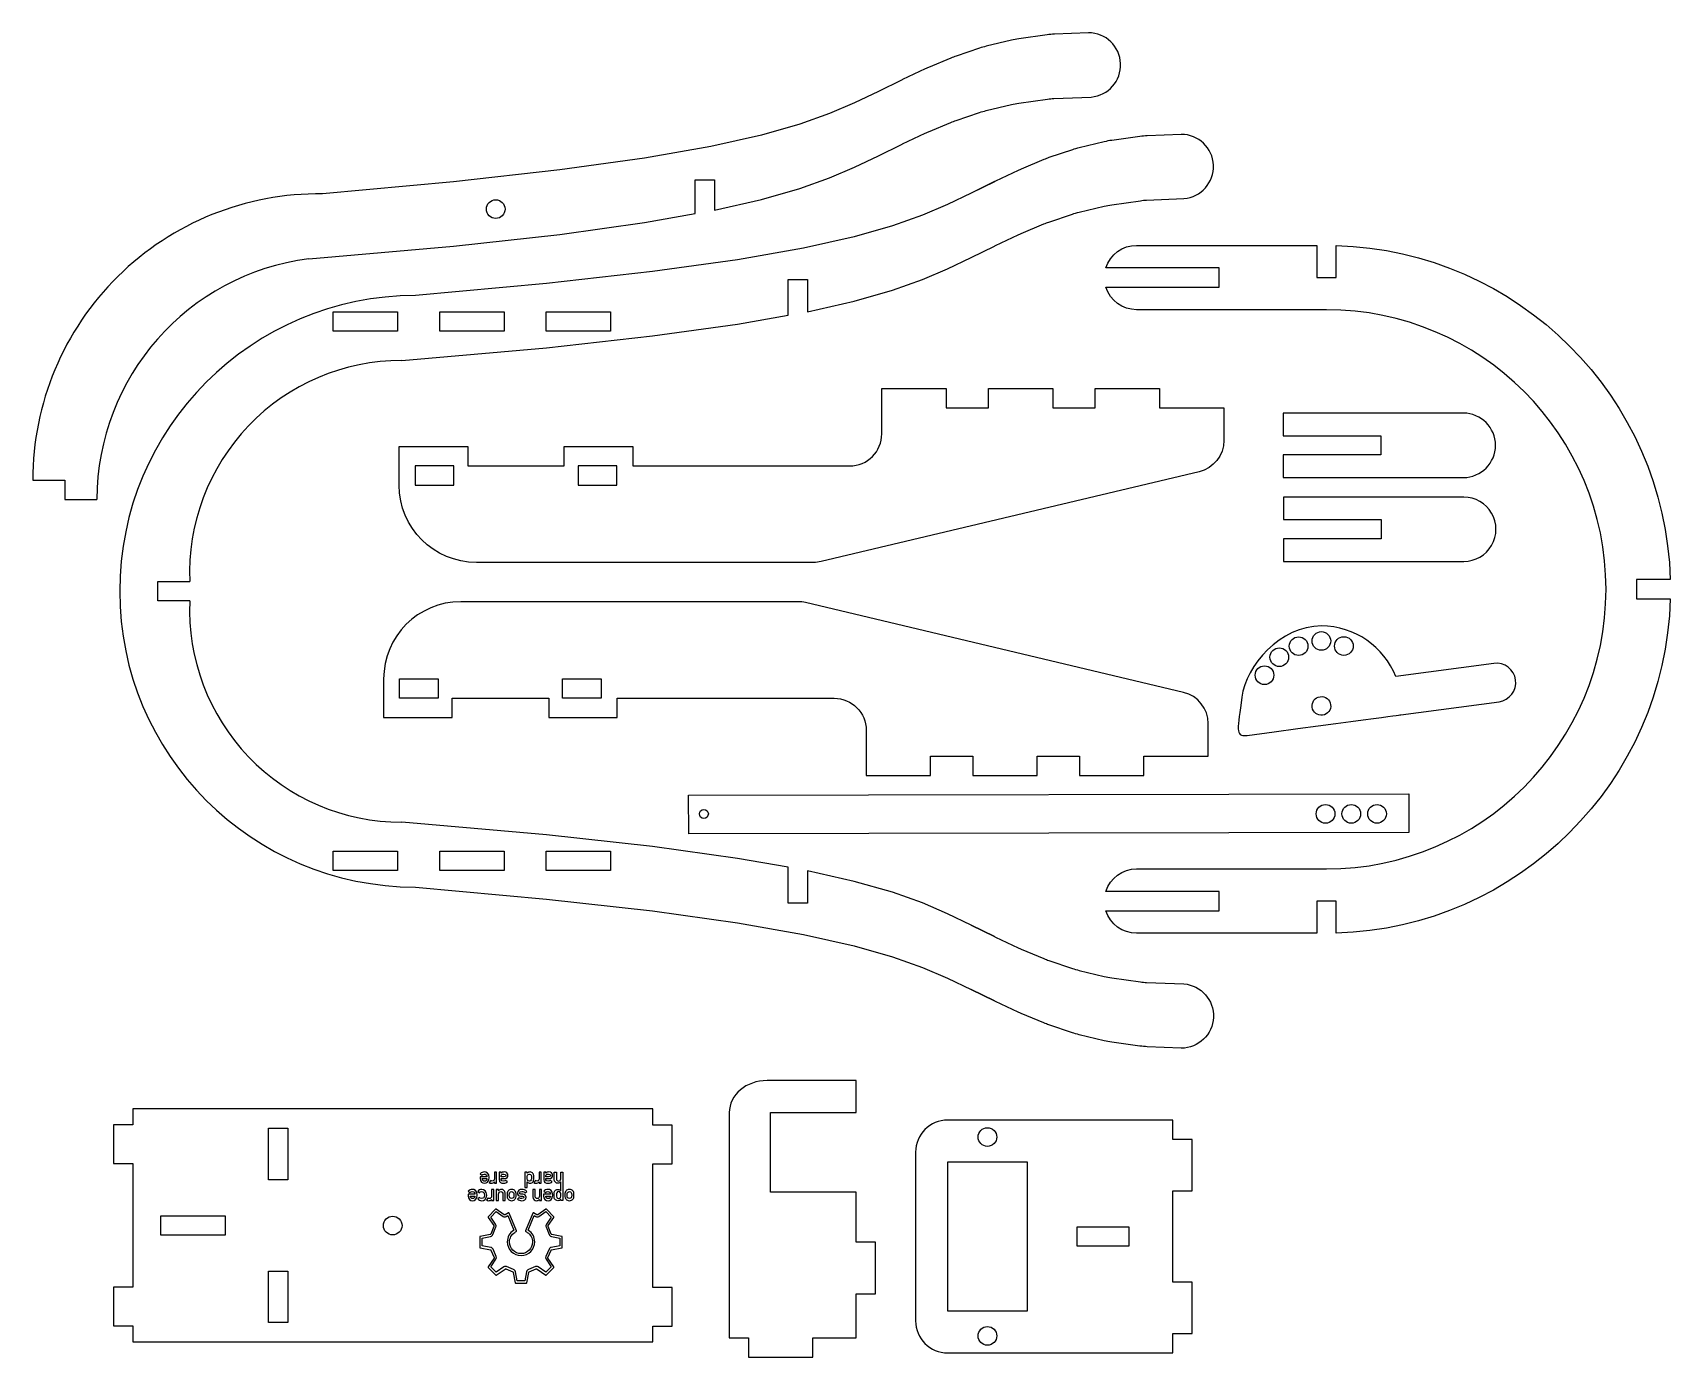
# Model space of a CAD drawing. Extents: x 7 to 262, y 36 to 242.
import ezdxf

# ---------------------------------------------------------------- set-up
doc = ezdxf.new("R2010")
doc.units = 0
doc.layers.add('Layer_1', color=7, linetype='CONTINUOUS')

msp = doc.modelspace()

# ---------------------------------------------------------------- linework, layer by layer
at = {"layer": 'Layer_1', "color": 7}
for points in [[(159.414695, 241.069279), (155.488727, 240.12679)], [(150.013464, 238.296813), (146.511727, 236.82812)], [(142.340609, 234.866379), (138.737642, 233.09439)], [(146.020796, 236.609158), (142.50429, 234.945345)], [(138.737642, 233.09439), (135.049822, 231.338358)], [(165.980028, 231.993701), (171.790888, 232.231922)], [(131.149567, 229.660406), (126.530337, 228.001922)], [(135.049822, 231.338358), (131.149567, 229.660406)], [(150.815401, 228.599951), (154.450553, 229.827538)], [(155.488727, 230.12679), (159.414695, 231.069279)], [(126.530337, 228.001922), (120.564969, 226.298313)], [(142.50429, 224.945345), (146.020796, 226.609158)], [(112.687207, 224.53737), (102.399457, 222.732884)], [(120.564969, 226.298313), (112.687207, 224.53737)], [(138.737642, 223.094391), (142.340609, 224.866379)], [(168.875505, 224.042976), (165.240353, 222.815388)], [(179.368327, 226.110308), (174.989875, 225.502133)], [(185.798464, 226.438645), (180.509134, 226.213573)], [(102.399457, 222.732884), (89.235935, 220.900646)], [(135.049822, 221.338359), (138.737642, 223.094391)], [(164.438416, 222.512251), (160.936679, 221.043561)], [(72.738293, 219.0518), (52.368681, 217.18604)], [(89.235935, 220.900646), (72.738293, 219.0518)], [(110.280814, 219.379722), (113.280814, 219.379722)], [(110.280814, 214.115285), (110.280814, 219.379722)], [(113.280814, 219.379722), (113.280814, 214.670063)], [(126.530337, 218.001922), (131.149567, 219.660406)], [(131.149567, 219.660406), (135.049822, 221.338359)], [(156.77915, 219.088503), (153.162594, 217.309831)], [(156.765561, 219.08182), (153.162594, 217.309831)], [(160.445748, 220.824599), (156.929242, 219.160786)], [(113.280814, 214.670063), (120.564969, 216.298313)], [(120.564969, 216.298313), (126.530337, 218.001922)], [(153.162594, 217.309831), (149.474774, 215.553799)], [(80.726988, 214.823746), (80.726988, 214.823746)], [(102.399457, 212.732884), (110.280814, 214.115285)], [(145.574519, 213.875847), (140.955289, 212.217363)], [(149.474774, 215.553799), (145.574519, 213.875847)], [(165.240353, 212.815389), (168.875505, 214.042976)], [(169.91368, 214.342228), (173.839648, 215.28472)], [(174.989875, 215.502133), (179.463021, 216.123462)], [(89.235935, 210.900646), (102.399457, 212.732884)], [(140.955289, 212.217363), (134.989921, 210.513754)], [(160.936679, 211.043561), (164.438416, 212.512251)], [(50.243119, 207.099336), (72.738293, 209.051797)], [(72.738293, 209.051797), (89.235935, 210.900646)], [(127.112159, 208.752811), (116.824409, 206.948322)], [(134.989921, 210.513754), (127.112159, 208.752811)], [(153.162594, 207.309831), (156.77915, 209.088503)], [(153.162594, 207.309831), (156.765561, 209.081817)], [(178.859538, 209.191647), (206.859567, 209.191647), (206.859567, 204.191643), (209.859589, 204.191643), (209.859589, 209.17059)], [(116.824409, 206.948322), (103.660887, 205.116087)], [(149.474774, 205.5538), (153.162594, 207.309831)], [(103.660887, 205.116087), (87.163245, 203.267238)], [(124.705766, 203.885502), (127.705766, 203.885502)], [(124.705766, 198.330725), (124.705766, 203.885502)], [(127.705766, 203.885502), (127.705766, 198.885501)], [(140.955289, 202.217363), (145.574519, 203.875847)], [(145.574519, 203.875847), (149.474774, 205.5538)], [(191.680838, 205.691645), (174.089842, 205.691645)], [(174.089842, 202.691643), (191.680838, 202.691643), (191.680838, 205.691645), (191.680838, 205.691645)], [(87.163245, 203.267238), (66.793634, 201.401478)], [(134.989921, 200.513754), (140.955289, 202.217363)], [(53.997207, 198.849278), (63.997206, 198.849278)], [(53.997207, 195.849278), (53.997207, 198.849278)], [(63.997206, 198.849278), (63.997206, 195.849278)], [(70.566922, 198.849278), (80.566922, 198.849278)], [(70.566922, 195.849278), (70.566922, 198.849278)], [(80.566922, 198.849278), (80.566922, 195.849278)], [(87.13664, 198.849278), (97.13664, 198.849278)], [(87.13664, 195.849278), (87.13664, 198.849278)], [(97.13664, 198.849278), (97.13664, 195.849278)], [(127.705766, 198.885501), (134.989921, 200.513754)], [(103.660887, 195.116087), (116.824409, 196.948322)], [(116.824409, 196.948322), (124.705766, 198.330725)], [(63.997206, 195.849278), (53.997207, 195.849278)], [(80.566922, 195.849278), (70.566922, 195.849278)], [(97.13664, 195.849278), (87.13664, 195.849278)], [(87.163245, 193.267238), (103.660887, 195.116087)], [(64.668071, 191.314774), (87.163245, 193.267238)], [(139.270326, 179.921167), (139.270326, 186.923806), (149.271576, 186.923806), (149.271576, 183.925194), (155.842062, 183.925194), (155.842062, 186.923806), (165.843312, 186.923806), (165.843312, 183.925194), (172.413798, 183.925194), (172.413798, 186.923806), (182.415048, 186.923806), (182.415048, 183.925194), (192.416298, 183.925194)], [(229.643153, 183.119275), (201.643152, 183.119275), (201.643152, 179.619296), (216.821882, 179.619296), (216.821882, 176.619274), (201.643152, 176.619274), (201.643152, 173.119295)], [(229.643153, 183.119275), (229.643153, 183.119275)], [(64.27859, 171.921931), (64.27859, 174.920542), (64.27859, 177.919153), (74.932479, 177.919153), (74.932479, 174.920542), (89.925535, 174.920542), (89.925535, 177.919153), (100.588243, 177.919153), (100.588243, 174.920542), (134.278521, 174.920542)], [(66.755432, 171.922698), (72.755431, 171.922698), (72.755431, 174.92201), (66.755432, 174.92201), (66.755432, 171.922698)], [(92.085203, 171.922698), (98.085203, 171.922698), (98.085203, 174.92201), (92.085203, 174.92201), (92.085203, 171.922698)], [(188.571021, 174.012139), (129.84234, 160.059778)], [(7.337931, 172.727726), (12.347338, 172.727726)], [(12.347338, 172.727726), (12.347338, 169.727726)], [(12.347338, 169.727726), (17.312079, 169.727726)], [(229.70129, 170.080495), (201.70129, 170.080495), (201.70129, 166.580488), (216.879991, 166.580488), (216.879991, 163.580494), (201.70129, 163.580494), (201.70129, 160.080487), (229.70129, 160.080487)], [(229.70129, 170.080495), (229.70129, 170.080495)], [(128.686993, 159.918667), (76.273035, 159.918667), (76.273035, 159.918667)], [(26.77229, 156.943164), (31.73703, 156.943164)], [(26.77229, 153.943164), (26.77229, 156.943164)], [(261.780858, 157.24931), (256.511572, 157.24931), (256.511572, 154.249308)], [(31.73703, 153.943164), (26.77229, 153.943164)], [(126.26646, 153.826935), (73.852502, 153.826935), (73.852502, 153.826935)], [(186.150488, 139.733463), (127.421808, 153.685824)], [(207.569085, 150.054132), (207.569085, 150.054132)], [(209.022835, 147.719915), (209.022835, 147.719915)], [(202.484136, 145.200294), (202.484136, 145.200294)], [(205.484136, 146.916391), (205.484136, 146.916391)], [(212.517384, 146.933093), (212.517384, 146.933093)], [(234.380196, 144.233299), (219.131377, 142.196007)], [(61.858058, 141.823671), (61.858058, 138.82506), (61.858058, 135.826449), (72.511947, 135.826449), (72.511947, 138.82506), (87.505002, 138.82506), (87.505002, 135.826449), (98.16771, 135.826449), (98.16771, 138.82506), (131.857988, 138.82506)], [(64.334899, 141.822903), (70.334899, 141.822903), (70.334899, 138.823592), (64.334899, 138.823592), (64.334899, 141.822903)], [(89.664671, 141.822903), (95.664671, 141.822903), (95.664671, 138.823592), (89.664671, 138.823592), (89.664671, 141.822903)], [(200.181544, 142.404482), (200.181544, 142.404482)], [(209.010061, 137.817182), (209.010061, 137.817182)], [(219.916307, 136.251702), (235.173946, 138.288993)], [(136.849794, 133.824435), (136.849794, 126.821796), (146.851044, 126.821796), (146.851044, 129.820407), (153.42153, 129.820407), (153.42153, 126.821796), (163.42278, 126.821796), (163.42278, 129.820407), (169.993266, 129.820407), (169.993266, 126.821796), (179.994516, 126.821796), (179.994516, 129.820407), (189.995766, 129.820407)], [(221.154506, 117.956932), (109.267939, 117.761653), (109.257467, 123.761643), (221.144034, 123.956923), (221.154506, 117.956932)], [(112.31636, 120.85928), (112.31636, 120.85928)], [(209.665939, 120.859277), (209.665939, 120.859277)], [(213.665939, 120.859277), (213.665939, 120.859277)], [(217.66594, 120.859277), (217.66594, 120.859277)], [(87.163245, 117.619093), (64.668071, 119.571554)], [(103.660887, 115.770244), (87.163245, 117.619093)], [(53.997207, 115.037053), (63.997206, 115.037053)], [(53.997207, 112.037051), (53.997207, 115.037053)], [(63.997206, 115.037053), (63.997206, 112.037051)], [(70.566922, 115.037053), (80.566922, 115.037053)], [(70.566922, 112.037051), (70.566922, 115.037053)], [(80.566922, 115.037053), (80.566922, 112.037051)], [(87.13664, 115.037053), (97.13664, 115.037053)], [(87.13664, 112.037051), (87.13664, 115.037053)], [(97.13664, 115.037053), (97.13664, 112.037051)], [(116.824409, 113.938009), (103.660887, 115.770244)], [(63.997206, 112.037051), (53.997207, 112.037051)], [(80.566922, 112.037051), (70.566922, 112.037051)], [(97.13664, 112.037051), (87.13664, 112.037051)], [(124.705766, 112.555606), (116.824409, 113.938009)], [(124.705766, 107.000829), (124.705766, 112.555606)], [(127.705766, 112.00083), (127.705766, 107.000829)], [(134.989921, 110.372577), (127.705766, 112.00083)], [(66.793634, 109.484853), (87.163245, 107.619093)], [(140.955289, 108.668968), (134.989921, 110.372577)], [(87.163245, 107.619093), (103.660887, 105.770244)], [(127.705766, 107.000829), (124.705766, 107.000829)], [(145.574519, 107.010484), (140.955289, 108.668968)], [(149.474774, 105.332531), (145.574519, 107.010484)], [(174.089842, 105.806972), (191.680838, 105.806972), (191.680838, 108.806975), (174.089842, 108.806975)], [(209.859589, 102.328025), (209.859589, 107.306972), (206.859567, 107.306972), (206.859567, 102.306971)], [(103.660887, 105.770244), (116.824409, 103.938009)], [(153.162594, 103.5765), (149.474774, 105.332531)], [(116.824409, 103.938009), (127.112159, 102.13352)], [(127.112159, 102.13352), (134.989921, 100.372577)], [(156.77915, 101.797828), (153.162594, 103.5765)], [(134.989921, 100.372577), (140.955289, 98.668968)], [(156.929242, 101.725545), (160.445748, 100.061732)], [(160.936679, 99.84277), (164.438416, 98.37408)], [(140.955289, 98.668968), (145.574519, 97.010484)], [(145.574519, 97.010484), (149.474774, 95.332526)], [(165.240353, 98.070942), (168.875505, 96.843355)], [(149.474774, 95.332526), (153.162594, 93.576511)], [(174.989875, 95.384201), (179.463021, 94.76286)], [(153.162594, 93.576511), (156.77915, 91.797834)], [(156.765561, 91.804522), (153.162594, 93.576511)], [(160.445748, 90.061744), (156.929242, 91.725557)], [(168.875505, 86.843366), (165.240353, 88.070948)], [(173.839648, 85.601617), (169.91368, 86.544098)], [(179.368327, 84.776032), (174.989875, 85.384193)], [(185.798464, 84.447695), (180.509134, 84.672767)], [(115.568259, 74.433725), (115.568259, 56.195114), (115.568259, 44.429975), (115.568259, 39.42935), (118.56687, 39.42935), (118.56687, 36.430739), (128.56812, 36.430739), (128.56812, 39.42935), (129.097286, 39.42935), (130.720064, 39.42935), (135.297342, 39.42935), (135.297342, 46.308517), (138.295953, 46.308517), (138.295953, 54.316572), (135.297342, 54.316572), (135.297342, 62.077683), (123.893814, 62.077683), (121.99762, 62.077683), (121.99762, 74.433725), (123.893814, 74.433725), (135.297342, 74.433725), (135.297342, 79.42553), (122.200481, 79.42553), (121.459648, 79.42553), (121.459648, 79.42553)], [(19.905469, 41.313909), (22.90408, 41.313909), (22.90408, 38.818006), (103.672552, 38.818006), (103.672552, 41.269811), (106.671163, 41.269811), (106.671163, 47.267034), (103.672552, 47.267034), (103.672552, 66.502242), (106.671163, 66.502242), (106.671163, 72.499464), (103.672552, 72.499464), (103.672552, 75.004186), (22.90408, 75.004186), (22.90408, 72.543561), (19.905469, 72.543561), (19.905469, 66.546339), (22.90408, 66.546339), (22.90408, 47.311131), (19.905469, 47.311131), (19.905469, 41.313909), (19.905469, 41.313909)], [(43.98971, 72.005572), (46.988317, 72.005572), (46.988317, 64.006336), (43.98971, 64.006336), (43.98971, 72.005572)], [(149.506919, 37.100943), (167.74553, 37.100943), (179.510669, 37.100943), (184.511294, 37.100943), (184.511294, 40.099554), (187.509905, 40.099554), (187.509905, 48.09879), (184.511294, 48.09879), (184.511294, 62.289262), (187.509905, 62.289262), (187.509905, 70.288513), (184.511294, 70.288513), (184.511294, 73.287124), (179.510669, 73.287124), (167.74553, 73.287124), (149.506919, 73.287124)], [(155.681917, 72.094028), (155.681917, 72.094028)], [(144.515113, 68.286485), (144.515113, 42.101568), (144.515113, 42.101568)], [(149.506912, 43.594036), (149.506912, 66.794036), (161.856912, 66.794036), (161.856912, 43.594036), (149.506912, 43.594036)], [(76.837689, 64.470156), (76.837689, 64.185582)], [(77.907254, 64.470156), (76.837689, 64.470156), (76.837689, 64.470156)], [(76.871432, 64.940654), (77.121976, 64.727295)], [(77.182867, 64.185677), (77.907254, 64.185677), (77.907254, 64.185677)], [(78.509572, 63.891258), (78.259029, 63.593301)], [(79.064668, 63.664421), (79.071551, 63.664421), (79.071551, 63.481651), (79.416729, 63.481651), (79.416729, 65.197984), (79.416729, 65.197984)], [(79.416729, 65.197984), (79.071551, 65.197984), (79.071551, 64.165316)], [(80.141499, 65.197984), (79.796129, 65.197984), (79.796129, 64.026614)], [(80.148286, 65.045612), (80.141594, 65.045612), (80.141594, 65.197984), (80.141499, 65.197984)], [(80.554451, 64.469964), (80.141499, 64.469964), (80.141499, 64.595284), (80.141499, 64.595284)], [(80.141594, 64.006253), (80.141594, 64.185677), (80.618975, 64.185677)], [(81.089473, 63.711834), (80.818568, 63.91831)], [(84.165012, 65.197984), (83.819738, 65.197984), (83.819738, 62.78747), (84.165012, 62.78747), (84.165012, 63.664421)], [(84.165012, 65.01856), (84.165012, 65.197984), (84.165012, 65.197984)], [(85.448319, 63.891258), (85.197871, 63.593301)], [(86.003606, 63.664421), (86.010393, 63.664421), (86.010393, 63.481651), (86.355667, 63.481651), (86.355667, 65.197984), (86.355667, 65.197984)], [(86.355667, 65.197984), (86.010393, 65.197984), (86.010393, 64.165316)], [(87.080341, 65.197984), (86.734971, 65.197984), (86.734971, 64.026614)], [(87.087128, 65.045612), (87.080341, 65.045612), (87.080341, 65.197984), (87.080341, 65.197984)], [(87.493293, 64.469964), (87.080341, 64.469964), (87.080341, 64.595284), (87.080341, 64.595284)], [(87.080341, 64.006253), (87.080341, 64.185677), (87.557721, 64.185677)], [(88.028219, 63.711834), (87.75741, 63.91831)], [(88.359441, 64.057012), (88.359441, 65.197984), (88.704715, 65.197984), (88.704715, 64.17564)], [(89.730501, 65.197984), (89.730501, 60.7706), (89.383888, 60.7706), (89.383888, 60.950024)], [(89.383888, 62.304163), (89.385131, 63.664421)], [(89.385131, 64.17564), (89.385131, 65.197984), (89.730501, 65.197984), (89.730501, 65.197984)], [(74.974624, 61.759104), (74.974624, 61.474722)], [(76.04438, 61.759104), (74.974624, 61.759104), (74.974624, 61.759104)], [(75.008558, 62.229602), (75.259102, 62.016435)], [(75.319993, 61.474817), (76.04438, 61.474817), (76.04438, 61.474817)], [(76.477598, 62.209433), (76.731487, 61.982596), (76.731487, 61.982596)], [(76.731487, 61.274937), (76.477598, 61.0481)], [(78.081708, 61.180111), (77.831164, 60.882154)], [(78.636995, 60.953274), (78.643686, 60.953274), (78.643686, 60.770504), (78.989056, 60.770504), (78.989056, 62.486837), (78.989056, 62.486837)], [(78.989056, 62.486837), (78.643686, 62.486837), (78.643686, 61.454361)], [(79.719656, 62.304068), (79.712965, 62.304068), (79.712965, 62.487028), (79.367787, 62.487028), (79.367787, 60.770504), (79.712965, 60.770504), (79.712965, 61.792848)], [(80.393476, 61.792848), (80.393476, 60.770504), (80.738654, 60.770504), (80.738654, 61.911476), (80.738654, 61.911476)], [(82.89872, 61.234406), (82.685553, 60.984054)], [(83.142572, 61.464589), (83.426955, 61.444419)], [(83.504957, 61.765987), (83.200214, 61.793039)], [(83.870497, 61.96233), (84.110812, 62.199204), (84.110812, 62.199204)], [(85.389721, 61.464685), (85.389721, 62.486837), (85.044447, 62.486837), (85.044447, 61.346056)], [(86.06335, 60.953274), (86.070232, 60.953274), (86.070232, 60.770504), (86.415507, 60.770504), (86.415507, 62.486837), (86.415507, 62.486837)], [(86.415507, 62.486837), (86.070232, 62.486837), (86.070232, 61.464685)], [(86.710213, 61.759104), (86.710213, 61.474722)], [(87.77997, 61.759104), (86.710213, 61.759104), (86.710213, 61.759104)], [(86.744052, 62.229602), (86.994596, 62.016435)], [(87.055487, 61.474817), (87.77997, 61.474817), (87.77997, 61.474817)], [(79.253747, 59.412923), (78.110003, 58.26937)], [(79.254129, 57.125053), (78.505271, 58.216317), (79.344749, 59.0557), (80.413837, 58.321945)], [(80.608651, 58.567518), (79.362242, 59.42296)], [(81.277787, 58.856871), (80.728139, 58.563408)], [(82.501349, 56.08512), (81.36812, 58.823606)], [(85.045499, 58.82351), (83.912174, 56.08512)], [(85.685479, 58.563312), (85.135832, 58.856776)], [(87.051281, 59.422865), (85.804968, 58.567422)], [(86.000164, 58.322328), (87.068583, 59.0557), (87.908253, 58.216317), (87.159299, 57.12467)], [(88.303616, 58.269275), (87.159872, 59.412828)], [(27.259224, 58.410397), (37.260474, 58.410397), (37.260474, 55.411786), (27.259224, 55.411786), (27.259224, 58.410397)], [(61.813871, 56.887404), (61.813871, 56.887404)], [(78.099965, 58.160684), (78.970702, 56.891907)], [(78.979688, 56.769837), (78.50116, 55.574474)], [(78.821963, 55.488538), (79.297145, 56.675298)], [(80.889975, 58.298048), (80.89007, 58.298048), (81.16757, 58.446309), (82.099007, 56.195432)], [(82.330528, 55.898527), (82.468084, 55.982742)], [(83.94544, 55.982742), (84.082995, 55.898527)], [(84.31442, 56.195336), (85.245762, 58.446309), (85.523262, 58.298048)], [(87.116283, 56.67568), (87.59223, 55.486339)], [(87.912459, 55.574378), (87.433931, 56.769741)], [(87.443012, 56.891811), (88.313653, 58.160588)], [(177.628087, 53.694044), (169.628087, 53.694044), (169.628087, 56.694043), (177.628087, 56.694043), (177.628087, 53.694044)], [(76.807769, 55.124719), (76.807578, 53.507418)], [(78.410253, 55.493891), (76.877454, 55.208648)], [(77.1518, 54.94778), (78.473056, 55.19364)], [(78.511866, 53.5078), (77.1518, 53.760734), (77.1518, 54.94778), (77.1518, 54.94778)], [(87.941518, 55.193544), (89.261723, 54.947876), (89.261819, 53.760734), (87.902135, 53.507514)], [(89.53626, 55.208552), (88.003461, 55.493795)], [(89.606041, 53.507322), (89.605946, 55.124623)], [(76.877072, 53.423394), (78.44849, 53.131173)], [(76.877072, 53.423394), (76.877072, 53.423394)], [(79.015534, 51.805901), (78.099965, 50.471454)], [(80.525678, 50.463424), (79.34494, 49.653005), (78.505557, 50.492579), (79.299439, 51.649515)], [(78.541499, 53.051163), (79.023182, 51.927397)], [(79.339683, 52.101373), (78.858096, 53.225138), (78.858001, 53.225138)], [(87.113033, 51.650662), (87.907966, 50.492388), (87.068487, 49.652909), (85.888132, 50.463042)], [(87.555809, 53.224852), (87.555618, 53.224947), (87.076708, 52.10749)], [(87.390246, 51.927397), (87.872024, 53.051163)], [(88.313462, 50.471454), (87.397798, 51.805901)], [(87.965034, 53.131173), (89.536356, 53.423394)], [(43.98971, 49.815867), (46.988317, 49.815867), (46.988317, 41.816617), (43.98971, 41.816617), (43.98971, 49.815867)], [(78.110003, 50.362862), (79.253556, 49.219309)], [(79.362051, 49.209272), (80.719919, 50.141092)], [(80.841988, 50.149886), (81.931341, 49.703955)], [(82.058764, 50.061847), (80.973234, 50.506249)], [(82.011637, 49.611996), (82.314182, 47.986666)], [(84.06359, 49.71447), (83.800333, 48.299343), (82.613286, 48.299343), (82.35022, 49.713132)], [(84.09915, 47.986666), (84.401599, 49.611996)], [(85.438855, 50.505484), (84.353517, 50.061273)], [(84.481895, 49.703955), (85.571344, 50.149886)], [(85.693413, 50.141092), (87.051185, 49.209272)], [(87.159777, 49.219309), (88.303425, 50.362862)], [(82.398016, 47.91698), (84.015412, 47.91698)], [(155.681917, 41.194033), (155.681917, 41.194033)]]:
    msp.add_lwpolyline(points, dxfattribs=at)
for points in [[(164.943375, 241.894869), (164.943375, 241.894869), (160.564923, 241.286692), (160.564923, 241.286692)], [(166.084182, 241.998132), (165.702486, 241.98189), (165.321784, 241.94743), (164.943375, 241.894869)], [(171.373512, 242.223204), (171.373512, 242.223204), (166.084182, 241.998132), (166.084182, 241.998132)], [(176.373494, 237.427714), (176.26153, 240.107958), (174.056093, 242.223195), (171.373512, 242.223204)], [(154.450553, 239.827538), (154.450553, 239.827538), (150.815401, 238.59995), (150.815401, 238.59995)], [(155.488727, 240.12679), (155.138352, 240.042677), (154.791943, 239.942825), (154.450553, 239.827538)], [(160.564923, 241.286692), (160.178205, 241.232976), (159.794339, 241.160419), (159.414695, 241.069279)], [(146.511727, 236.82812), (146.346469, 236.758807), (146.182784, 236.685802), (146.020796, 236.609158)], [(150.815401, 238.59995), (150.544563, 238.508489), (150.27708, 238.407378), (150.013464, 238.296813)], [(171.790888, 232.231922), (174.464122, 232.455665), (176.485459, 234.747471), (176.373494, 237.427714)], [(142.50429, 234.945345), (142.449531, 234.919436), (142.394969, 234.893114), (142.340609, 234.866379)], [(160.564923, 231.286692), (160.564923, 231.286692), (165.038069, 231.908021), (165.038069, 231.908021)], [(165.038069, 231.908021), (165.348816, 231.965023), (165.664096, 231.993701), (165.980028, 231.993701)], [(154.450553, 229.827538), (154.791943, 229.942825), (155.138352, 230.042677), (155.488727, 230.12679)], [(159.414695, 231.069279), (159.794339, 231.160419), (160.178205, 231.232976), (160.564923, 231.286692)], [(146.020796, 226.609158), (146.182784, 226.685802), (146.346469, 226.758807), (146.511727, 226.82812)], [(146.511727, 226.82812), (146.511727, 226.82812), (150.013464, 228.29681), (150.013464, 228.29681)], [(150.013464, 228.29681), (150.27708, 228.407377), (150.544563, 228.508488), (150.815401, 228.599951)], [(142.340609, 224.866379), (142.394969, 224.893114), (142.449531, 224.919437), (142.50429, 224.945345)], [(169.91368, 224.342228), (169.563304, 224.258115), (169.216895, 224.158263), (168.875505, 224.042976)], [(173.839648, 225.28472), (173.839648, 225.28472), (169.91368, 224.342228), (169.91368, 224.342228)], [(174.989875, 225.502133), (174.603157, 225.448417), (174.219292, 225.37586), (173.839648, 225.28472)], [(180.509134, 226.213573), (180.127438, 226.19733), (179.746736, 226.162869), (179.368327, 226.110308)], [(190.798446, 221.643155), (190.686482, 224.323399), (188.481045, 226.438636), (185.798464, 226.438645)], [(165.240353, 222.815388), (164.969516, 222.723927), (164.702032, 222.622816), (164.438416, 222.512251)], [(186.21584, 216.447363), (188.889074, 216.671105), (190.910411, 218.962912), (190.798446, 221.643155)], [(156.929242, 219.160786), (156.874483, 219.134877), (156.819922, 219.108555), (156.765561, 219.08182)], [(160.936679, 221.043561), (160.771421, 220.974248), (160.607736, 220.901243), (160.445748, 220.824599)], [(52.368681, 217.18604), (40.479027, 217.338156), (29.023837, 212.721525), (20.562283, 204.367536)], [(180.404977, 216.209139), (180.404977, 216.209139), (186.21584, 216.447363), (186.21584, 216.447363)], [(77.826988, 214.823746), (77.826988, 215.624559), (78.476175, 216.273747), (79.276988, 216.273747)], [(79.276988, 213.373746), (78.476175, 213.373746), (77.826988, 214.022933), (77.826988, 214.823746)], [(79.276988, 216.273747), (80.077801, 216.273747), (80.726988, 215.624559), (80.726988, 214.823746)], [(80.726988, 214.823746), (80.726988, 214.022933), (80.077801, 213.373746), (79.276988, 213.373746)], [(168.875505, 214.042976), (169.216895, 214.158263), (169.563304, 214.258115), (169.91368, 214.342228)], [(173.839648, 215.28472), (174.219292, 215.37586), (174.603157, 215.448417), (174.989875, 215.502133)], [(179.463021, 216.123462), (179.773768, 216.180463), (180.089046, 216.20914), (180.404977, 216.209139)], [(164.438416, 212.512251), (164.702032, 212.622817), (164.969516, 212.723927), (165.240353, 212.815389)], [(156.765561, 209.081817), (156.819922, 209.108553), (156.874483, 209.134877), (156.929242, 209.160786)], [(156.929242, 209.160786), (156.929242, 209.160786), (160.445748, 210.824599), (160.445748, 210.824599)], [(160.445748, 210.824599), (160.607736, 210.901243), (160.771421, 210.974248), (160.936679, 211.043561)], [(174.089842, 205.691645), (174.744918, 207.774657), (176.67595, 209.191647), (178.859538, 209.191647)], [(209.859589, 209.17059), (238.198772, 208.374856), (260.98513, 185.588493), (261.780858, 157.24931)], [(50.243119, 207.099336), (31.421439, 204.712122), (17.312079, 188.700192), (17.312079, 169.727727)], [(20.562283, 204.367536), (12.10073, 196.013546), (7.337931, 184.618354), (7.337931, 172.727726)], [(66.793634, 201.401478), (41.416006, 201.395189), (20.846708, 180.820794), (20.846708, 155.443166)], [(178.859538, 199.191644), (176.67595, 199.191644), (174.744919, 200.608633), (174.089842, 202.691643)], [(208.359578, 199.191644), (208.359578, 199.191644), (178.859538, 199.191644), (178.859538, 199.191644)], [(251.801914, 155.749307), (251.801914, 179.741847), (232.352118, 199.191644), (208.359578, 199.191644)], [(64.668071, 191.314774), (55.681508, 191.314774), (47.084563, 187.645543), (40.867541, 181.156557)], [(192.416298, 183.925194), (192.416298, 183.925194), (192.416298, 178.871653), (192.416298, 178.871653)], [(40.867541, 181.156557), (34.650518, 174.667571), (31.352504, 165.921496), (31.73703, 156.943164)], [(234.633214, 178.119285), (234.633214, 180.876828), (232.40069, 183.113794), (229.643153, 183.119275)], [(134.278521, 174.920542), (137.036988, 174.925062), (139.270675, 177.162696), (139.270326, 179.921167)], [(192.416298, 178.871653), (192.413835, 176.557041), (190.823063, 174.546685), (188.571021, 174.012139)], [(229.643153, 173.119295), (232.40069, 173.124776), (234.633214, 175.361742), (234.633214, 178.119285)], [(201.643152, 173.119295), (201.643152, 173.119295), (229.643153, 173.119295), (229.643153, 173.119295)], [(76.273035, 159.918667), (69.646513, 159.921734), (64.276787, 165.295408), (64.27859, 171.921931)], [(234.031421, 167.580493), (233.138256, 169.1275), (231.48762, 170.080495), (229.70129, 170.080495)], [(234.031421, 162.580489), (234.924586, 164.127496), (234.924586, 166.033487), (234.031421, 167.580493)], [(229.70129, 160.080487), (231.48762, 160.080487), (233.138256, 161.033483), (234.031421, 162.580489)], [(129.84234, 160.059778), (129.464031, 159.967923), (129.076289, 159.920566), (128.686993, 159.918667)], [(20.846708, 155.443166), (20.846708, 130.065537), (41.416006, 109.491142), (66.793634, 109.484853)], [(208.359578, 112.306971), (232.352118, 112.306971), (251.801914, 131.756768), (251.801914, 155.749307)], [(31.73703, 153.943164), (31.352504, 144.964832), (34.650518, 136.218758), (40.867541, 129.729771)], [(73.852502, 153.826935), (67.22598, 153.823867), (61.856255, 148.450193), (61.858058, 141.823671)], [(127.421808, 153.685824), (127.043499, 153.777678), (126.655756, 153.825036), (126.26646, 153.826935)], [(261.780858, 154.249308), (260.985132, 125.910124), (238.198773, 103.123759), (209.859589, 102.328025)], [(256.511572, 154.249308), (256.511572, 154.249308), (261.780858, 154.249308), (261.780858, 154.249308)], [(207.569085, 150.054132), (201.171234, 150.054132), (195.825497, 143.90112), (195.221863, 139.003368)], [(202.584136, 146.916391), (202.584136, 147.717205), (203.233322, 148.366391), (204.034136, 148.366391)], [(204.034136, 148.366391), (204.834948, 148.366391), (205.484136, 147.717205), (205.484136, 146.916391)], [(206.122835, 147.719915), (206.122835, 148.520728), (206.772022, 149.169915), (207.572835, 149.169915)], [(207.572835, 146.269915), (206.772022, 146.269915), (206.122835, 146.919101), (206.122835, 147.719915)], [(219.131377, 142.196007), (217.309646, 146.796181), (212.81747, 150.054132), (207.569085, 150.054132)], [(207.572835, 149.169915), (208.373647, 149.169915), (209.022835, 148.520728), (209.022835, 147.719915)], [(209.022835, 147.719915), (209.022835, 146.919101), (208.373647, 146.269915), (207.572835, 146.269915)], [(209.617384, 146.933093), (209.617384, 147.733907), (210.266571, 148.383093), (211.067384, 148.383093)], [(211.067384, 148.383093), (211.868196, 148.383093), (212.517384, 147.733907), (212.517384, 146.933093)], [(199.584136, 145.200294), (199.584136, 146.001108), (200.233323, 146.650294), (201.034136, 146.650294)], [(201.034136, 143.750294), (200.233323, 143.750294), (199.584136, 144.39948), (199.584136, 145.200294)], [(201.034136, 146.650294), (201.834948, 146.650294), (202.484136, 146.001108), (202.484136, 145.200294)], [(202.484136, 145.200294), (202.484136, 144.39948), (201.834948, 143.750294), (201.034136, 143.750294)], [(204.034136, 145.466392), (203.233322, 145.466392), (202.584136, 146.115578), (202.584136, 146.916391)], [(205.484136, 146.916391), (205.484136, 146.115578), (204.834948, 145.466392), (204.034136, 145.466392)], [(211.067384, 145.483093), (210.266571, 145.483093), (209.617384, 146.13228), (209.617384, 146.933093)], [(212.517384, 146.933093), (212.517384, 146.13228), (211.868196, 145.483093), (211.067384, 145.483093)], [(197.281544, 142.404482), (197.281544, 143.205296), (197.930731, 143.854482), (198.731544, 143.854482)], [(198.731544, 143.854482), (199.532356, 143.854482), (200.181544, 143.205296), (200.181544, 142.404482)], [(237.758043, 141.658021), (237.53789, 143.305375), (236.02755, 144.453452), (234.380196, 144.233299)], [(198.731544, 140.954482), (197.930731, 140.954482), (197.281544, 141.603669), (197.281544, 142.404482)], [(200.181544, 142.404482), (200.181544, 141.603669), (199.532356, 140.954482), (198.731544, 140.954482)], [(235.173946, 138.288993), (236.8213, 138.509146), (237.978196, 140.010667), (237.758043, 141.658021)], [(131.857988, 138.82506), (134.616455, 138.820539), (136.850142, 136.582906), (136.849794, 133.824435)], [(189.995766, 134.873949), (189.993303, 137.188561), (188.402531, 139.198917), (186.150488, 139.733463)], [(195.221863, 139.003368), (194.618229, 134.105616), (194.03419, 132.794386), (196.015613, 133.059063)], [(206.135616, 137.433042), (206.029538, 138.2268), (206.587012, 138.956256), (207.380769, 139.062333)], [(207.764908, 136.187891), (206.971152, 136.081814), (206.241693, 136.639284), (206.135616, 137.433042)], [(207.380769, 139.062333), (208.174525, 139.16841), (208.903984, 138.61094), (209.010061, 137.817182)], [(209.010061, 137.817182), (209.116139, 137.023424), (208.558664, 136.293969), (207.764908, 136.187891)], [(189.995766, 129.820407), (189.995766, 129.820407), (189.995766, 134.873949), (189.995766, 134.873949)], [(196.015613, 133.059063), (219.916307, 136.251702), (219.916307, 136.251702), (219.916307, 136.251702)], [(40.867541, 129.729771), (47.084563, 123.240785), (55.681508, 119.571554), (64.668071, 119.571554)], [(206.765939, 120.859277), (206.765939, 121.66009), (207.415125, 122.309276), (208.215939, 122.309276)], [(208.215939, 122.309276), (209.016751, 122.309276), (209.665939, 121.66009), (209.665939, 120.859277)], [(210.765939, 120.859277), (210.765939, 121.66009), (211.415126, 122.309276), (212.215939, 122.309276)], [(212.215939, 122.309276), (213.016752, 122.309276), (213.665939, 121.66009), (213.665939, 120.859277)], [(214.76594, 120.859277), (214.76594, 121.66009), (215.415126, 122.309276), (216.21594, 122.309276)], [(216.21594, 122.309276), (217.016752, 122.309276), (217.66594, 121.66009), (217.66594, 120.859277)], [(110.91636, 120.85928), (110.91636, 121.24588), (111.22976, 121.55928), (111.61636, 121.55928)], [(111.61636, 120.159281), (111.22976, 120.159281), (110.91636, 120.472681), (110.91636, 120.85928)], [(111.61636, 121.55928), (112.002959, 121.55928), (112.31636, 121.24588), (112.31636, 120.85928)], [(112.31636, 120.85928), (112.31636, 120.472681), (112.002959, 120.159281), (111.61636, 120.159281)], [(208.215939, 119.409277), (207.415125, 119.409277), (206.765939, 120.058464), (206.765939, 120.859277)], [(209.665939, 120.859277), (209.665939, 120.058464), (209.016751, 119.409277), (208.215939, 119.409277)], [(212.215939, 119.409277), (211.415126, 119.409277), (210.765939, 120.058464), (210.765939, 120.859277)], [(213.665939, 120.859277), (213.665939, 120.058464), (213.016752, 119.409277), (212.215939, 119.409277)], [(216.21594, 119.409277), (215.415126, 119.409277), (214.76594, 120.058464), (214.76594, 120.859277)], [(217.66594, 120.859277), (217.66594, 120.058464), (217.016752, 119.409277), (216.21594, 119.409277)], [(174.089842, 108.806975), (174.74492, 110.889984), (176.675951, 112.306972), (178.859538, 112.306971)], [(178.859538, 112.306971), (178.859538, 112.306971), (208.359578, 112.306971), (208.359578, 112.306971)], [(178.859538, 102.306971), (176.67595, 102.306971), (174.744918, 103.723961), (174.089842, 105.806972)], [(153.162594, 103.5765), (153.162594, 103.5765), (156.765561, 101.804511), (156.765561, 101.804511)], [(156.765561, 101.804511), (156.819922, 101.777776), (156.874483, 101.751454), (156.929242, 101.725545)], [(206.859567, 102.306971), (206.859567, 102.306971), (178.859538, 102.306971), (178.859538, 102.306971)], [(160.445748, 100.061732), (160.607736, 99.985088), (160.771421, 99.912083), (160.936679, 99.84277)], [(164.438416, 98.37408), (164.702032, 98.263515), (164.969516, 98.162404), (165.240353, 98.070942)], [(168.875505, 96.843355), (169.216895, 96.728067), (169.563304, 96.628214), (169.91368, 96.5441)], [(169.91368, 96.5441), (169.91368, 96.5441), (173.839648, 95.601611), (173.839648, 95.601611)], [(173.839648, 95.601611), (174.219292, 95.510472), (174.603157, 95.437916), (174.989875, 95.384201)], [(179.463021, 94.76286), (179.773767, 94.705858), (180.089046, 94.677179), (180.404977, 94.677178)], [(180.404977, 94.677178), (180.404977, 94.677178), (186.21584, 94.438982), (186.21584, 94.438982)], [(186.21584, 94.438982), (188.889103, 94.215274), (190.910479, 91.923454), (190.798514, 89.243184)], [(156.929242, 91.725557), (156.874483, 91.751465), (156.819922, 91.777788), (156.765561, 91.804522)], [(160.936679, 89.842768), (160.771421, 89.912085), (160.607736, 89.985095), (160.445748, 90.061744)], [(164.438416, 88.374083), (164.438416, 88.374083), (160.936679, 89.842768), (160.936679, 89.842768)], [(190.798514, 89.243184), (190.686548, 86.562915), (188.481071, 84.447667), (185.798464, 84.447695)], [(165.240353, 88.070948), (164.969516, 88.162409), (164.702033, 88.263519), (164.438416, 88.374083)], [(169.91368, 86.544098), (169.563304, 86.628216), (169.216895, 86.728074), (168.875505, 86.843366)], [(174.989875, 85.384193), (174.603157, 85.437912), (174.219291, 85.510473), (173.839648, 85.601617)], [(180.509134, 84.672767), (180.127438, 84.689009), (179.746736, 84.72347), (179.368327, 84.776032)], [(121.459648, 79.42553), (118.196227, 79.42553), (115.568259, 77.203728), (115.568259, 74.433725)], [(149.506919, 73.287124), (146.736919, 73.287124), (144.515113, 71.056524), (144.515113, 68.286485)], [(154.231919, 70.644028), (154.231919, 71.444841), (154.881106, 72.094028), (155.681917, 72.094028)], [(155.681917, 72.094028), (156.482731, 72.094028), (157.131918, 71.444841), (157.131918, 70.644028)], [(155.681917, 69.194027), (154.881106, 69.194027), (154.231919, 69.843214), (154.231919, 70.644028)], [(157.131918, 70.644028), (157.131918, 69.843214), (156.482731, 69.194027), (155.681917, 69.194027)], [(76.837689, 64.185582), (76.837689, 63.742136), (77.165948, 63.461194), (77.545061, 63.461194)], [(77.490861, 65.218249), (77.260678, 65.218249), (77.040724, 65.136997), (76.871432, 64.940654)], [(77.121976, 64.727295), (77.223589, 64.832445), (77.365828, 64.893241), (77.497648, 64.893241)], [(77.545061, 63.786108), (77.34193, 63.786108), (77.192904, 63.925001), (77.182867, 64.185677)], [(78.252624, 64.344645), (78.252624, 65.048862), (77.843017, 65.218249), (77.490861, 65.218249)], [(77.497648, 64.893241), (77.734713, 64.893241), (77.907254, 64.751001), (77.907254, 64.470156)], [(77.545061, 63.461194), (77.876857, 63.461194), (78.252624, 63.677803), (78.252624, 64.344645)], [(77.907254, 64.185677), (77.900563, 63.925001), (77.748191, 63.786108), (77.545061, 63.786108)], [(78.736409, 63.806469), (78.648274, 63.806469), (78.590824, 63.830175), (78.509572, 63.891258)], [(78.617877, 63.46129), (78.800646, 63.46129), (78.956364, 63.529064), (79.064668, 63.664421)], [(79.071551, 64.165316), (79.071551, 63.914964), (78.905796, 63.806469), (78.736409, 63.806469)], [(79.796129, 64.026614), (79.796129, 63.603529), (80.087394, 63.46129), (80.510479, 63.46129)], [(80.141499, 64.595284), (80.141499, 64.862843), (80.23967, 64.893241), (80.527399, 64.893241)], [(80.493751, 63.786108), (80.246553, 63.786108), (80.141594, 63.843845), (80.141594, 64.006253)], [(80.571562, 65.218345), (80.338033, 65.218345), (80.219405, 65.164241), (80.148286, 65.045612)], [(80.818568, 63.91831), (80.757677, 63.820138), (80.673175, 63.786108), (80.493751, 63.786108)], [(80.510479, 63.46129), (80.767714, 63.46129), (80.957462, 63.528873), (81.089473, 63.711834)], [(80.527399, 64.893241), (80.760927, 64.893241), (80.852408, 64.791628), (80.852408, 64.676632)], [(80.852408, 64.676632), (80.852408, 64.551312), (80.757581, 64.469964), (80.554451, 64.469964)], [(81.177608, 64.693551), (81.177608, 64.991508), (80.954116, 65.218345), (80.571562, 65.218345)], [(80.618975, 64.185677), (80.98786, 64.185677), (81.177608, 64.419397), (81.177608, 64.693551)], [(84.608553, 65.218345), (84.432475, 65.218345), (84.273316, 65.136902), (84.165012, 65.01856)], [(84.165012, 64.33824), (84.165012, 64.588784), (84.181931, 64.872975), (84.503595, 64.872975)], [(84.503595, 63.806469), (84.181931, 63.806469), (84.165012, 64.091042), (84.165012, 64.33824)], [(84.165012, 63.664421), (84.293677, 63.542542), (84.432475, 63.46129), (84.608553, 63.46129)], [(84.503595, 64.872975), (84.828603, 64.872975), (84.845523, 64.605608), (84.845523, 64.33824)], [(84.845523, 64.33824), (84.845523, 64.074027), (84.828603, 63.806469), (84.503595, 63.806469)], [(85.068919, 64.994854), (84.970747, 65.123519), (84.818471, 65.218345), (84.608553, 65.218345)], [(84.608553, 63.46129), (84.818471, 63.46129), (84.970747, 63.555925), (85.068919, 63.684781)], [(85.190797, 64.33824), (85.190797, 64.761325), (85.163745, 64.872975), (85.068919, 64.994854)], [(85.068919, 63.684781), (85.163745, 63.806469), (85.190797, 63.918119), (85.190797, 64.33824)], [(85.675156, 63.806469), (85.587116, 63.806469), (85.529571, 63.830175), (85.448319, 63.891258)], [(85.556719, 63.46129), (85.739488, 63.46129), (85.895301, 63.529064), (86.003606, 63.664421)], [(86.010393, 64.165316), (86.010393, 63.914964), (85.844447, 63.806469), (85.675156, 63.806469)], [(86.734971, 64.026614), (86.734971, 63.603529), (87.026141, 63.46129), (87.449321, 63.46129)], [(87.080341, 64.595284), (87.080341, 64.862843), (87.178512, 64.893241), (87.466241, 64.893241)], [(87.432402, 63.786108), (87.185299, 63.786108), (87.080341, 63.843845), (87.080341, 64.006253)], [(87.510308, 65.218345), (87.276684, 65.218345), (87.158152, 65.164241), (87.087128, 65.045612)], [(87.75741, 63.91831), (87.696519, 63.820138), (87.611826, 63.786108), (87.432402, 63.786108)], [(87.449321, 63.46129), (87.706652, 63.46129), (87.896208, 63.528873), (88.028219, 63.711834)], [(87.466241, 64.893241), (87.699865, 64.893241), (87.791345, 64.791628), (87.791345, 64.676632)], [(87.791345, 64.676632), (87.791345, 64.551312), (87.696519, 64.469964), (87.493293, 64.469964)], [(88.116258, 64.693551), (88.116258, 64.991508), (87.892863, 65.218345), (87.510308, 65.218345)], [(87.557721, 64.185677), (87.926702, 64.185677), (88.116258, 64.419397), (88.116258, 64.693551)], [(88.931552, 63.46129), (88.664089, 63.46129), (88.359441, 63.667766), (88.359441, 64.057012)], [(88.704715, 64.17564), (88.704715, 63.941921), (88.8503, 63.806564), (89.043298, 63.806564)], [(89.385131, 63.664421), (89.27004, 63.529064), (89.114322, 63.46129), (88.931552, 63.46129)], [(89.043298, 63.806564), (89.239642, 63.806564), (89.385131, 63.941921), (89.385131, 64.17564)], [(74.974624, 61.474722), (74.974624, 61.031085), (75.303265, 60.750143), (75.682187, 60.750143)], [(75.627987, 62.507198), (75.397804, 62.507198), (75.177659, 62.425946), (75.008558, 62.229602)], [(75.259102, 62.016435), (75.360715, 62.121394), (75.502763, 62.18238), (75.634774, 62.18238)], [(75.682187, 61.075248), (75.479056, 61.075248), (75.330221, 61.21395), (75.319993, 61.474817)], [(76.38975, 61.633785), (76.38975, 62.337811), (75.980143, 62.507198), (75.627987, 62.507198)], [(75.634774, 62.18238), (75.871839, 62.18238), (76.04438, 62.040141), (76.04438, 61.759104)], [(75.682187, 60.750143), (76.014174, 60.750143), (76.38975, 60.966943), (76.38975, 61.633785)], [(76.04438, 61.474817), (76.037689, 61.21395), (75.885317, 61.075248), (75.682187, 61.075248)], [(77.093681, 62.507198), (76.833005, 62.507198), (76.626337, 62.381879), (76.477598, 62.209433)], [(76.731487, 61.982596), (76.816085, 62.087554), (76.937963, 62.16202), (77.080011, 62.16202)], [(77.080011, 61.095513), (76.937963, 61.095513), (76.81599, 61.169978), (76.731487, 61.274937)], [(77.080011, 62.16202), (77.360953, 62.16202), (77.526994, 62.002765), (77.526994, 61.630248)], [(77.526994, 61.630248), (77.526994, 61.254576), (77.361048, 61.095513), (77.080011, 61.095513)], [(77.872268, 61.630248), (77.872268, 62.256846), (77.489714, 62.507198), (77.093681, 62.507198)], [(77.093681, 60.750143), (77.489714, 60.750143), (77.872268, 61.000687), (77.872268, 61.630248)], [(78.308545, 61.095513), (78.22041, 61.095513), (78.16296, 61.119219), (78.081708, 61.180111)], [(78.259029, 63.593301), (78.363987, 63.512049), (78.479174, 63.46129), (78.617877, 63.46129)], [(78.643686, 61.454361), (78.643686, 61.203817), (78.477932, 61.095513), (78.308545, 61.095513)], [(79.712965, 61.792848), (79.712965, 62.026376), (79.85855, 62.161924), (80.051643, 62.161924)], [(80.163102, 62.507198), (79.983869, 62.507198), (79.827961, 62.439424), (79.719656, 62.304068)], [(80.051643, 62.161924), (80.247891, 62.161924), (80.393476, 62.026376), (80.393476, 61.792848)], [(80.738654, 61.911476), (80.738654, 62.300722), (80.433911, 62.507198), (80.163102, 62.507198)], [(81.219572, 62.287244), (81.087561, 62.141659), (81.033457, 61.999324), (81.033457, 61.627093)], [(81.033457, 61.627093), (81.033457, 61.258017), (81.087561, 61.115874), (81.219572, 60.970289)], [(81.74102, 62.507198), (81.473461, 62.507198), (81.314398, 62.392202), (81.219572, 62.287244)], [(81.378826, 61.630439), (81.378826, 61.877637), (81.398996, 61.94522), (81.463424, 62.0367)], [(81.463424, 61.220832), (81.398996, 61.312122), (81.378826, 61.379896), (81.378826, 61.630439)], [(81.463424, 62.0367), (81.514183, 62.10782), (81.622487, 62.16202), (81.74102, 62.16202)], [(81.74102, 61.095513), (81.622487, 61.095513), (81.514183, 61.149617), (81.463424, 61.220832)], [(82.262277, 62.287244), (82.16745, 62.392202), (82.008387, 62.507198), (81.74102, 62.507198)], [(81.74102, 62.16202), (81.859361, 62.16202), (81.967857, 62.107915), (82.018424, 62.0367)], [(82.018424, 61.220832), (81.967857, 61.149713), (81.859361, 61.095513), (81.74102, 61.095513)], [(82.018424, 62.0367), (82.082853, 61.94522), (82.103213, 61.877637), (82.103213, 61.627093)], [(82.103213, 61.627093), (82.103213, 61.379896), (82.082853, 61.312122), (82.018424, 61.220832)], [(82.448583, 61.627093), (82.448583, 61.99942), (82.394287, 62.141659), (82.262277, 62.287244)], [(82.262277, 60.970289), (82.394287, 61.115969), (82.448583, 61.258017), (82.448583, 61.627093)], [(83.355836, 62.507294), (82.956362, 62.507294), (82.644927, 62.314391), (82.644927, 61.979154)], [(82.644927, 61.979154), (82.644927, 61.705096), (82.786975, 61.488296), (83.142572, 61.464589)], [(83.359277, 61.075343), (83.17297, 61.075343), (83.034077, 61.139771), (82.89872, 61.234406)], [(82.990296, 61.96233), (82.990296, 62.107915), (83.132631, 62.182285), (83.328879, 62.182285)], [(83.200214, 61.793039), (83.081585, 61.803076), (82.990296, 61.840452), (82.990296, 61.96233)], [(83.328879, 62.182285), (83.559062, 62.182285), (83.721566, 62.108011), (83.870497, 61.96233)], [(84.110812, 62.199204), (83.890762, 62.405681), (83.633431, 62.507294), (83.355836, 62.507294)], [(83.653697, 61.281819), (83.653697, 61.163478), (83.579231, 61.075343), (83.359277, 61.075343)], [(83.359372, 60.750334), (83.721566, 60.750334), (83.999162, 60.929758), (83.999162, 61.278474)], [(83.426955, 61.444419), (83.599592, 61.43075), (83.653697, 61.356285), (83.653697, 61.281819)], [(83.999162, 61.278474), (83.999162, 61.572893), (83.789244, 61.74228), (83.504957, 61.765987)], [(85.044447, 61.346056), (85.044447, 60.956619), (85.349095, 60.750143), (85.616558, 60.750143)], [(85.197871, 63.593301), (85.302829, 63.512049), (85.417825, 63.46129), (85.556719, 63.46129)], [(85.728304, 61.095608), (85.535306, 61.095608), (85.389721, 61.230965), (85.389721, 61.464685)], [(86.070232, 61.464685), (86.070232, 61.230965), (85.924648, 61.095608), (85.728304, 61.095608)], [(86.710213, 61.474722), (86.710213, 61.031085), (87.038567, 60.750143), (87.417681, 60.750143)], [(87.363576, 62.507198), (87.133298, 62.507198), (86.913344, 62.425946), (86.744052, 62.229602)], [(86.994596, 62.016435), (87.096113, 62.121394), (87.238257, 62.18238), (87.370268, 62.18238)], [(87.417681, 61.075248), (87.21455, 61.075248), (87.06562, 61.21395), (87.055487, 61.474817)], [(88.125244, 61.633785), (88.125244, 62.337811), (87.715637, 62.507198), (87.363576, 62.507198)], [(87.370268, 62.18238), (87.607333, 62.18238), (87.77997, 62.040141), (87.77997, 61.759104)], [(87.417681, 60.750143), (87.749572, 60.750143), (88.125244, 60.966943), (88.125244, 61.633785)], [(87.77997, 61.474817), (87.773183, 61.21395), (87.620811, 61.075248), (87.417681, 61.075248)], [(88.358103, 61.630535), (88.358103, 62.050274), (88.385155, 62.162115), (88.479886, 62.283802)], [(88.479886, 60.97373), (88.385155, 61.095608), (88.358103, 61.207259), (88.358103, 61.630535)], [(88.479886, 62.283802), (88.578058, 62.412468), (88.730525, 62.507294), (88.940347, 62.507294)], [(89.045306, 62.16202), (88.720297, 62.16202), (88.703377, 61.894461), (88.703377, 61.630439)], [(88.703377, 61.630439), (88.703377, 61.36288), (88.720297, 61.095513), (89.045306, 61.095513)], [(88.940347, 62.507294), (89.116425, 62.507294), (89.255223, 62.426041), (89.383888, 62.304163)], [(89.383888, 61.630439), (89.383888, 61.877637), (89.366969, 62.16202), (89.045306, 62.16202)], [(89.045306, 61.095513), (89.366873, 61.095513), (89.383888, 61.379896), (89.383888, 61.630439)], [(90.21008, 62.287244), (90.078069, 62.141659), (90.023869, 61.999324), (90.023869, 61.627093)], [(90.023869, 61.627093), (90.023869, 61.258017), (90.078069, 61.115874), (90.21008, 60.970289)], [(90.731432, 62.507198), (90.464065, 62.507198), (90.304906, 62.392202), (90.21008, 62.287244)], [(90.369238, 61.630439), (90.369238, 61.877637), (90.389504, 61.94522), (90.453836, 62.0367)], [(90.453836, 61.220832), (90.389504, 61.312122), (90.369238, 61.379896), (90.369238, 61.630439)], [(90.453836, 62.0367), (90.504691, 62.10782), (90.612995, 62.16202), (90.731432, 62.16202)], [(90.731432, 61.095513), (90.612995, 61.095513), (90.504691, 61.149617), (90.453836, 61.220832)], [(91.25288, 62.287244), (91.158054, 62.392202), (90.998895, 62.507198), (90.731432, 62.507198)], [(90.731432, 62.16202), (90.849965, 62.16202), (90.958269, 62.107915), (91.009028, 62.0367)], [(91.009028, 61.220832), (90.958269, 61.149713), (90.849965, 61.095513), (90.731432, 61.095513)], [(91.009028, 62.0367), (91.07336, 61.94522), (91.093721, 61.877637), (91.093721, 61.627093)], [(91.093721, 61.627093), (91.093721, 61.379896), (91.07336, 61.312122), (91.009028, 61.220832)], [(91.438995, 61.627093), (91.438995, 61.99942), (91.384891, 62.141659), (91.25288, 62.287244)], [(91.25288, 60.970289), (91.384891, 61.115969), (91.438995, 61.258017), (91.438995, 61.627093)], [(76.477598, 61.0481), (76.626433, 60.875367), (76.8331, 60.750143), (77.093681, 60.750143)], [(77.831164, 60.882154), (77.936314, 60.800902), (78.051119, 60.750143), (78.190012, 60.750143)], [(78.190012, 60.750143), (78.372782, 60.750143), (78.52869, 60.817917), (78.636995, 60.953274)], [(79.362242, 59.42296), (79.330124, 59.444851), (79.281181, 59.440358), (79.253747, 59.412923)], [(80.728139, 58.563408), (80.694492, 58.543812), (80.640769, 58.545437), (80.608651, 58.567518)], [(81.219572, 60.970289), (81.314398, 60.86533), (81.473461, 60.750143), (81.74102, 60.750143)], [(81.36812, 58.823606), (81.353208, 58.859644), (81.312677, 58.874556), (81.277787, 58.856871)], [(81.74102, 60.750143), (82.008387, 60.750143), (82.16745, 60.86533), (82.262277, 60.970289)], [(82.685553, 60.984054), (82.854844, 60.841815), (83.057879, 60.750334), (83.359372, 60.750334)], [(85.135832, 58.856776), (85.101037, 58.874556), (85.060411, 58.859548), (85.045499, 58.82351)], [(85.616558, 60.750143), (85.799328, 60.750143), (85.955141, 60.817917), (86.06335, 60.953274)], [(85.804968, 58.567422), (85.772849, 58.545437), (85.719032, 58.543716), (85.685479, 58.563312)], [(87.159872, 59.412828), (87.132342, 59.440262), (87.083495, 59.444755), (87.051281, 59.422865)], [(88.940347, 60.750239), (88.730525, 60.750239), (88.578058, 60.845065), (88.479886, 60.97373)], [(89.383888, 60.950024), (89.275488, 60.831491), (89.116425, 60.750239), (88.940347, 60.750239)], [(90.21008, 60.970289), (90.304906, 60.86533), (90.464065, 60.750143), (90.731432, 60.750143)], [(90.731432, 60.750143), (90.998895, 60.750143), (91.158054, 60.86533), (91.25288, 60.970289)], [(61.813871, 56.887404), (61.813871, 57.688217), (62.463056, 58.337404), (63.263869, 58.337404)], [(63.263869, 55.437404), (62.463056, 55.437404), (61.813871, 56.086591), (61.813871, 56.887404)], [(63.263869, 58.337404), (64.064682, 58.337404), (64.713868, 57.688217), (64.713868, 56.887404)], [(64.713868, 56.887404), (64.713868, 56.086591), (64.064682, 55.437404), (63.263869, 55.437404)], [(78.110003, 58.26937), (78.082377, 58.241745), (78.077884, 58.192802), (78.099965, 58.160684)], [(78.970702, 56.891907), (78.992688, 56.859788), (78.996799, 56.804919), (78.979688, 56.769837)], [(79.334425, 56.859214), (79.332418, 56.944864), (79.318366, 57.027263), (79.254129, 57.125053)], [(79.297145, 56.675298), (79.327447, 56.745653), (79.333852, 56.804919), (79.334425, 56.859214)], [(80.413837, 58.321945), (80.50742, 58.260002), (80.591158, 58.244995), (80.67241, 58.243752)], [(80.67241, 58.243752), (80.740949, 58.244517), (80.811304, 58.255892), (80.889975, 58.298048)], [(82.035153, 56.14496), (81.457115, 55.764986), (81.074083, 55.107991), (81.074083, 54.363434)], [(82.099007, 56.195432), (82.076639, 56.179277), (82.055992, 56.162644), (82.035153, 56.14496)], [(82.468084, 55.982742), (82.501158, 56.003103), (82.516261, 56.049082), (82.501349, 56.08512)], [(83.912174, 56.08512), (83.897166, 56.049082), (83.912174, 56.003103), (83.94544, 55.982742)], [(84.378275, 56.144864), (84.357627, 56.162453), (84.337075, 56.17899), (84.31442, 56.195336)], [(85.339536, 54.363434), (85.339345, 55.107991), (84.956408, 55.764891), (84.378275, 56.144864)], [(85.523262, 58.298048), (85.60308, 58.255318), (85.674582, 58.244421), (85.741304, 58.243752)], [(85.741304, 58.243752), (85.823513, 58.24509), (85.906581, 58.260194), (86.000164, 58.322328)], [(87.159299, 57.12467), (87.095635, 57.027072), (87.081201, 56.945151), (87.079194, 56.859214)], [(87.079194, 56.859214), (87.079958, 56.803581), (87.087032, 56.744219), (87.116283, 56.67568)], [(87.433931, 56.769741), (87.41682, 56.804823), (87.420835, 56.859692), (87.443012, 56.891811)], [(88.313653, 58.160588), (88.335639, 58.192706), (88.331147, 58.241649), (88.303616, 58.269275)], [(76.807578, 53.507418), (76.807482, 53.468321), (76.838836, 53.430659), (76.877072, 53.423394)], [(76.877454, 55.208648), (76.839218, 55.20167), (76.807769, 55.16372), (76.807769, 55.124719)], [(78.50116, 55.574474), (78.489402, 55.537289), (78.448681, 55.500869), (78.410253, 55.493891)], [(78.473056, 55.19364), (78.57314, 55.213427), (78.638142, 55.255296), (78.694158, 55.303665)], [(78.729049, 53.401599), (78.673319, 53.44796), (78.610707, 53.487822), (78.511866, 53.5078)], [(78.694158, 55.303665), (78.744917, 55.350218), (78.790131, 55.404322), (78.821963, 55.488538)], [(81.074083, 54.363434), (81.074274, 53.185373), (82.028748, 52.230803), (83.206714, 52.230611)], [(81.418305, 54.325293), (81.418305, 54.958295), (81.747424, 55.514156), (82.243732, 55.8319)], [(83.206809, 52.536693), (82.21907, 52.536693), (81.418305, 53.337458), (81.418305, 54.325293)], [(82.243732, 55.8319), (82.270593, 55.856371), (82.305197, 55.883041), (82.330528, 55.898527)], [(83.206714, 52.230611), (84.384584, 52.230803), (85.339154, 53.185373), (85.339536, 54.363434)], [(84.995409, 54.325293), (84.995409, 53.337458), (84.194549, 52.536693), (83.206809, 52.536693)], [(84.082995, 55.898527), (84.108422, 55.883041), (84.14293, 55.856371), (84.169983, 55.8319)], [(84.169983, 55.8319), (84.666195, 55.514156), (84.995409, 54.958295), (84.995409, 54.325293)], [(87.59223, 55.486339), (87.624252, 55.402602), (87.669562, 55.349357), (87.719748, 55.303283)], [(87.902135, 53.507514), (87.803581, 53.487726), (87.740395, 53.447865), (87.684475, 53.401312)], [(87.719748, 55.303283), (87.776051, 55.255105), (87.840479, 55.213523), (87.941518, 55.193544)], [(88.003461, 55.493795), (87.965129, 55.500773), (87.924121, 55.537193), (87.912459, 55.574378)], [(89.605946, 55.124623), (89.605946, 55.163625), (89.574592, 55.201574), (89.53626, 55.208552)], [(89.536356, 53.423394), (89.574783, 53.430659), (89.606041, 53.468321), (89.606041, 53.507322)], [(78.44849, 53.131173), (78.486726, 53.124003), (78.528595, 53.088061), (78.541499, 53.051163)], [(78.858001, 53.225138), (78.824162, 53.30639), (78.778947, 53.35734), (78.729049, 53.401599)], [(79.023182, 51.927397), (79.041153, 51.892698), (79.037711, 51.838211), (79.015534, 51.805901)], [(79.299439, 51.649515), (79.363294, 51.744819), (79.37725, 51.828843), (79.379162, 51.913059)], [(79.379162, 51.913059), (79.378588, 51.972803), (79.369794, 52.03379), (79.339683, 52.101373)], [(87.076708, 52.10749), (87.044399, 52.036849), (87.035317, 51.974046), (87.034744, 51.912868)], [(87.034744, 51.912868), (87.03656, 51.829226), (87.050421, 51.7474), (87.113033, 51.650662)], [(87.397798, 51.805901), (87.375812, 51.838211), (87.372371, 51.892698), (87.390246, 51.927397)], [(87.684475, 53.401312), (87.634672, 53.357054), (87.589457, 53.306008), (87.555809, 53.224852)], [(87.872024, 53.051163), (87.884833, 53.088061), (87.926606, 53.124003), (87.965034, 53.131173)], [(78.099965, 50.471454), (78.078075, 50.439335), (78.082377, 50.390488), (78.110003, 50.362862)], [(79.253556, 49.219309), (79.281181, 49.191684), (79.329933, 49.187191), (79.362051, 49.209272)], [(80.790847, 50.543051), (80.705962, 50.540852), (80.624137, 50.527565), (80.525678, 50.463424)], [(80.719919, 50.141092), (80.752037, 50.163173), (80.807098, 50.167092), (80.841988, 50.149886)], [(80.973234, 50.506249), (80.905174, 50.535213), (80.847246, 50.542286), (80.790847, 50.543051)], [(81.931341, 49.703955), (81.968335, 49.691719), (82.004373, 49.650328), (82.011637, 49.611996)], [(82.242202, 49.93213), (82.19651, 49.982793), (82.143553, 50.028677), (82.058764, 50.061847)], [(82.35022, 49.713132), (82.329573, 49.813215), (82.289329, 49.876305), (82.242202, 49.93213)], [(84.171225, 49.932035), (84.124003, 49.876018), (84.08376, 49.812737), (84.06359, 49.71447)], [(84.353517, 50.061273), (84.269493, 50.028199), (84.216535, 49.982315), (84.171225, 49.932035)], [(84.401599, 49.611996), (84.408864, 49.650328), (84.444806, 49.691719), (84.481895, 49.703955)], [(85.622963, 50.542669), (85.566947, 50.542191), (85.50768, 50.535021), (85.438855, 50.505484)], [(85.571344, 50.149886), (85.60633, 50.167092), (85.661391, 50.163173), (85.693413, 50.141092)], [(85.888132, 50.463042), (85.789578, 50.527279), (85.708612, 50.540757), (85.622963, 50.542669)], [(87.051185, 49.209272), (87.0834, 49.187191), (87.132246, 49.191684), (87.159777, 49.219309)], [(88.303425, 50.362862), (88.330955, 50.390488), (88.335544, 50.439335), (88.313462, 50.471454)], [(82.314182, 47.986666), (82.321256, 47.948334), (82.359014, 47.91698), (82.398016, 47.91698)], [(84.015412, 47.91698), (84.054318, 47.91698), (84.092076, 47.948334), (84.09915, 47.986666)], [(144.515113, 42.101568), (144.515113, 39.331568), (146.736919, 37.100943), (149.506919, 37.100943)], [(154.231919, 39.744033), (154.231919, 40.544846), (154.881106, 41.194033), (155.681917, 41.194033)], [(155.681917, 41.194033), (156.482731, 41.194033), (157.131918, 40.544846), (157.131918, 39.744033)], [(155.681917, 38.294033), (154.881106, 38.294033), (154.231919, 38.94322), (154.231919, 39.744033)], [(157.131918, 39.744033), (157.131918, 38.94322), (156.482731, 38.294033), (155.681917, 38.294033)]]:
    msp.add_open_spline(points, degree=3, dxfattribs=at)

doc.saveas('drawing.dxf')
